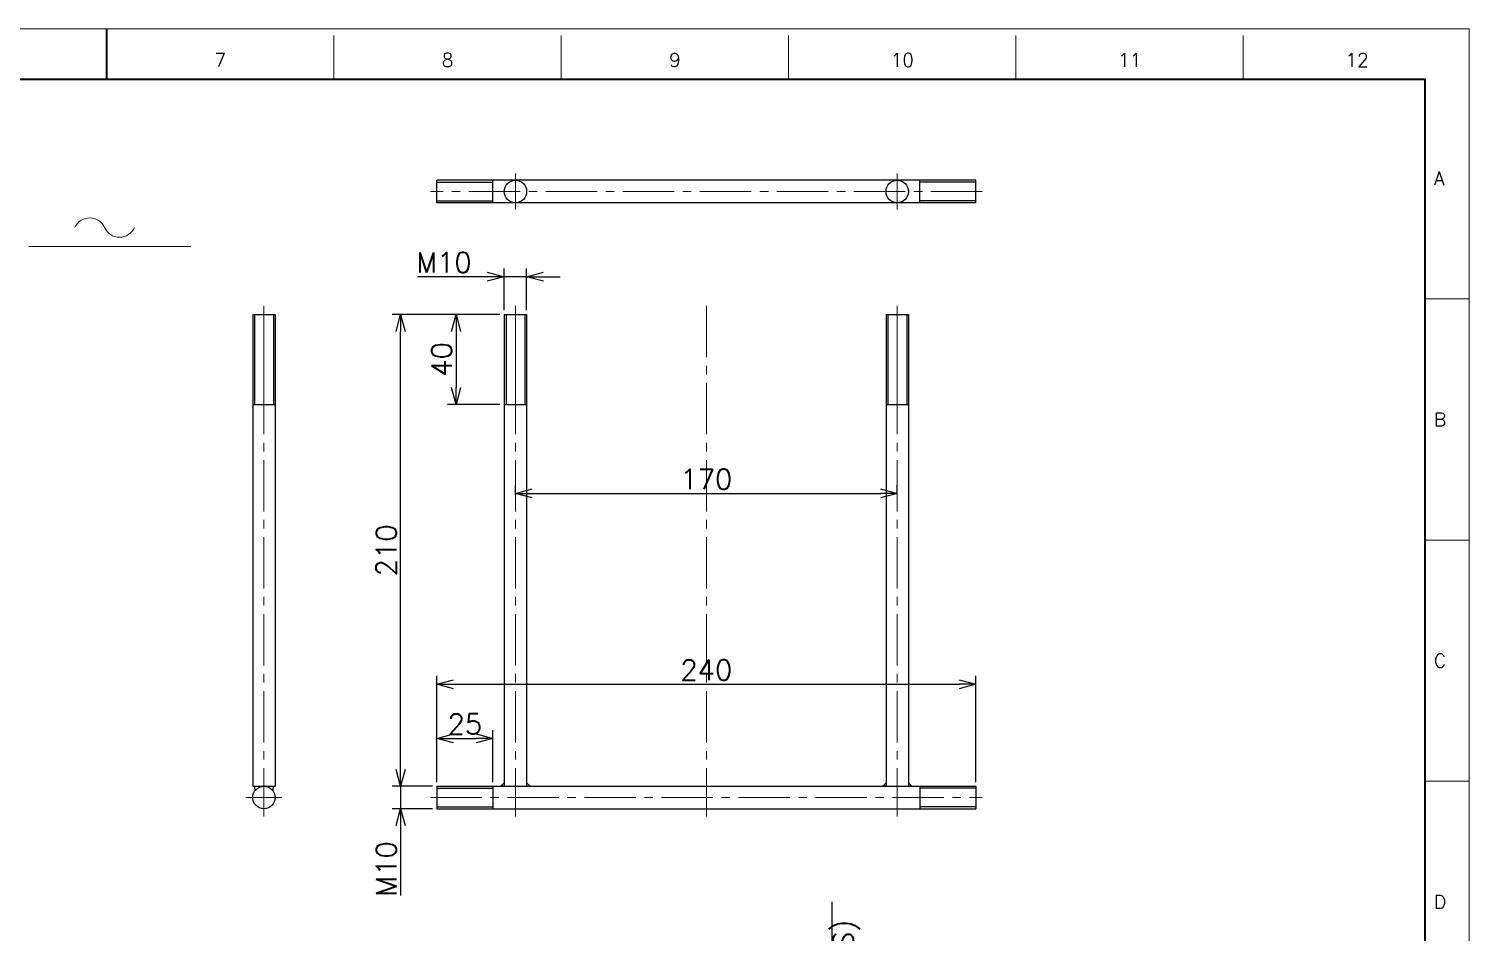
# Model space of a CAD drawing. Header units: millimetres. Extents: x 0 to 1252, y -17 to 882.
# Drawn here: x 611 to 1252, y 479 to 882 of the extents above; entities that cross this region are included whole.
import ezdxf
from ezdxf.enums import TextEntityAlignment as Align

# ---------------------------------------------------------------- set-up
doc = ezdxf.new("R2010")
doc.units = ezdxf.units.MM
doc.header["$LTSCALE"] = 1.2
doc.header["$PDMODE"] = 99
doc.header["$PDSIZE"] = 1
doc.linetypes.add('CENTER2', pattern=[28.575, 19.05, -3.175, 3.175, -3.175])
doc.linetypes.add('HIDDEN', pattern=[9.525, 6.35, -3.175])
for name, color, linetype, lineweight in [('04_HIDDEN', 2, 'HIDDEN', 13), ('05_CENTER', 4, 'CENTER2', 13), ('08_DIM', 3, 'Continuous', 13), ('90_FRAME', 5, 'Continuous', 35)]:
    doc.layers.add(name, color=color, linetype=linetype, lineweight=lineweight)
doc.layers.add('91_BLANK', color=5, linetype='Continuous', lineweight=0, plot=False)
doc.styles.add('KSS_TXT', font='txt.shx', dxfattribs={"bigfont": 'extfont2.shx'})
doc.dimstyles.new('KSS_DIM', dxfattribs={"dimscale": 3, "dimtxt": 3, "dimasz": 2.5, "dimexe": 1.25, "dimexo": 0.625, "dimtad": 1, "dimdsep": 46, "dimtxsty": 'KSS_TXT', "dimblk": 'OPEN30', "dimcen": 0, "dimazin": 2, "dimtfac": 0.75, "dimtmove": 0, "dimatfit": 3, "dimldrblk": 'OPEN30', "dimfxl": 1.25, "dimtolj": 1, "dimarcsym": 0})

# ---------------------------------------------------------------- blocks, each defined once
blk = doc.blocks.new('p1ba05')
for centre, start, end in [((-2.95, 0.29), 24.2276, 155.5758), ((0, 1.62), 204.2276, 335.5758)]:
    blk.add_arc(centre, 1.62, start, end)
blk = doc.blocks.new('_Open30')
at = {"color": 0, "linetype": 'ByBlock', "lineweight": -2}
for p, q in [((-1, 0.268), (0, 0)), ((0, 0), (-1, -0.268)), ((0, 0), (-1, 0))]:
    blk.add_line(p, q, dxfattribs=at)
blk = doc.blocks.new('*D142')
at = {"layer": '08_DIM', "color": 0, "lineweight": -2, "transparency": 16777216}
for p, q in [((776.76, 551.87), (776.76, 559.37)), ((791, 544.37), (773.01, 544.37)), ((776.76, 544.37), (776.76, 534.37)), ((791, 534.37), (773.01, 534.37)), ((776.76, 526.87), (776.76, 495.75))]:
    blk.add_line(p, q, dxfattribs=at)
at = {"layer": 'Defpoints', "color": 0, "transparency": 16777216}
for p in [(792.87, 544.37), (776.76, 534.37), (792.87, 534.37)]:
    blk.add_point(p, dxfattribs=at)
at = {"layer": '08_DIM', "color": 0, "lineweight": -2, "transparency": 16777216, "xscale": 7.5, "yscale": 7.5, "zscale": 7.5}
for p, rotation in [((776.76, 544.37), 270), ((776.76, 534.37), 90)]:
    blk.add_blockref('_Open30', p, dxfattribs=dict(at, rotation=rotation))
at = {"layer": '08_DIM', "color": 0, "transparency": 16777216, "insert": (770.39, 507.56), "char_height": 9, "attachment_point": 5, "rotation": 90, "style": 'KSS_TXT'}
blk.add_mtext('\\A1;M10', dxfattribs=at)
blk = doc.blocks.new('*D143')
at = {"layer": '08_DIM', "color": 0, "lineweight": -2, "transparency": 16777216}
for p, q in [((821, 754.37), (773.01, 754.37)), ((776.76, 551.87), (776.76, 746.87)), ((791, 544.37), (773.01, 544.37))]:
    blk.add_line(p, q, dxfattribs=at)
at = {"layer": 'Defpoints', "color": 0, "transparency": 16777216}
for p in [(776.76, 754.37), (822.87, 754.37), (792.87, 544.37)]:
    blk.add_point(p, dxfattribs=at)
at = {"layer": '08_DIM', "color": 0, "lineweight": -2, "transparency": 16777216, "xscale": 7.5, "yscale": 7.5, "zscale": 7.5}
for p, rotation in [((776.76, 754.37), 90), ((776.76, 544.37), 270)]:
    blk.add_blockref('_Open30', p, dxfattribs=dict(at, rotation=rotation))
at = {"layer": '08_DIM', "color": 0, "transparency": 16777216, "insert": (770.39, 649.37), "char_height": 9, "attachment_point": 5, "rotation": 90, "style": 'KSS_TXT'}
blk.add_mtext('\\A1;210', dxfattribs=at)
blk = doc.blocks.new('*D144')
at = {"layer": '08_DIM', "color": 0, "lineweight": -2, "transparency": 16777216}
for p, q in [((821, 754.37), (797.71, 754.37)), ((801.46, 746.87), (801.46, 721.87)), ((821, 714.37), (797.71, 714.37))]:
    blk.add_line(p, q, dxfattribs=at)
at = {"layer": 'Defpoints', "color": 0, "transparency": 16777216}
for p in [(822.87, 754.37), (801.46, 714.37), (822.87, 714.37)]:
    blk.add_point(p, dxfattribs=at)
at = {"layer": '08_DIM', "color": 0, "lineweight": -2, "transparency": 16777216, "xscale": 7.5, "yscale": 7.5, "zscale": 7.5}
for p, rotation in [((801.46, 754.37), 90), ((801.46, 714.37), 270)]:
    blk.add_blockref('_Open30', p, dxfattribs=dict(at, rotation=rotation))
at = {"layer": '08_DIM', "color": 0, "transparency": 16777216, "insert": (795.08, 734.37), "char_height": 9, "attachment_point": 5, "rotation": 90, "style": 'KSS_TXT'}
blk.add_mtext('\\A1;40', dxfattribs=at)
blk = doc.blocks.new('*D145')
at = {"layer": '08_DIM', "color": 0, "lineweight": -2, "transparency": 16777216}
for p, q in [((815.37, 771.16), (784.25, 771.16)), ((822.87, 756.25), (822.87, 774.91)), ((832.87, 771.16), (822.87, 771.16)), ((832.87, 756.25), (832.87, 774.91)), ((840.37, 771.16), (847.87, 771.16))]:
    blk.add_line(p, q, dxfattribs=at)
at = {"layer": 'Defpoints', "color": 0, "transparency": 16777216}
for p in [(822.87, 771.16), (822.87, 754.37), (832.87, 754.37)]:
    blk.add_point(p, dxfattribs=at)
at = {"layer": '08_DIM', "color": 0, "lineweight": -2, "transparency": 16777216, "xscale": 7.5, "yscale": 7.5, "zscale": 7.5}
blk.add_blockref('_Open30', (822.87, 771.16), dxfattribs=at)
at = {"layer": '08_DIM', "color": 0, "lineweight": -2, "transparency": 16777216, "xscale": 7.5, "yscale": 7.5, "zscale": 7.5, "rotation": 180}
blk.add_blockref('_Open30', (832.87, 771.16), dxfattribs=at)
at = {"layer": '08_DIM', "color": 0, "transparency": 16777216, "insert": (796.06, 777.53), "char_height": 9, "attachment_point": 5, "style": 'KSS_TXT'}
blk.add_mtext('\\A1;M10', dxfattribs=at)
blk = doc.blocks.new('*D146')
at = {"layer": '08_DIM', "color": 0, "lineweight": -2, "transparency": 16777216}
for p, q in [((827.87, 674.2), (827.87, 678.45)), ((835.37, 674.7), (990.37, 674.7)), ((997.87, 674.2), (997.87, 678.45))]:
    blk.add_line(p, q, dxfattribs=at)
at = {"layer": 'Defpoints', "color": 0, "transparency": 16777216}
for p in [(997.87, 674.7), (827.87, 672.32), (997.87, 672.32)]:
    blk.add_point(p, dxfattribs=at)
at = {"layer": '08_DIM', "color": 0, "lineweight": -2, "transparency": 16777216, "xscale": 7.5, "yscale": 7.5, "zscale": 7.5, "rotation": 180}
blk.add_blockref('_Open30', (827.87, 674.7), dxfattribs=at)
at = {"layer": '08_DIM', "color": 0, "lineweight": -2, "transparency": 16777216, "xscale": 7.5, "yscale": 7.5, "zscale": 7.5}
blk.add_blockref('_Open30', (997.87, 674.7), dxfattribs=at)
at = {"layer": '08_DIM', "color": 0, "transparency": 16777216, "insert": (912.87, 681.07), "char_height": 9, "attachment_point": 5, "style": 'KSS_TXT'}
blk.add_mtext('\\A1;170', dxfattribs=at)
blk = doc.blocks.new('*D147')
at = {"layer": '08_DIM', "color": 0, "lineweight": -2, "transparency": 16777216}
for p, q in [((792.87, 546.25), (792.87, 569.4)), ((800.37, 565.65), (810.37, 565.65)), ((817.87, 546.25), (817.87, 569.4))]:
    blk.add_line(p, q, dxfattribs=at)
at = {"layer": 'Defpoints', "color": 0, "transparency": 16777216}
for p in [(817.87, 565.65), (792.87, 544.37), (817.87, 544.37)]:
    blk.add_point(p, dxfattribs=at)
at = {"layer": '08_DIM', "color": 0, "lineweight": -2, "transparency": 16777216, "xscale": 7.5, "yscale": 7.5, "zscale": 7.5, "rotation": 180}
blk.add_blockref('_Open30', (792.87, 565.65), dxfattribs=at)
at = {"layer": '08_DIM', "color": 0, "lineweight": -2, "transparency": 16777216, "xscale": 7.5, "yscale": 7.5, "zscale": 7.5}
blk.add_blockref('_Open30', (817.87, 565.65), dxfattribs=at)
at = {"layer": '08_DIM', "color": 0, "transparency": 16777216, "insert": (805.37, 572.03), "char_height": 9, "attachment_point": 5, "style": 'KSS_TXT'}
blk.add_mtext('\\A1;25', dxfattribs=at)
blk = doc.blocks.new('*D148')
at = {"layer": '08_DIM', "color": 0, "lineweight": -2, "transparency": 16777216}
for p, q in [((792.87, 546.25), (792.87, 593.49)), ((1032.87, 546.25), (1032.87, 593.49)), ((800.37, 589.74), (1025.37, 589.74))]:
    blk.add_line(p, q, dxfattribs=at)
at = {"layer": 'Defpoints', "color": 0, "transparency": 16777216}
for p in [(1032.87, 589.74), (792.87, 544.37), (1032.87, 544.37)]:
    blk.add_point(p, dxfattribs=at)
at = {"layer": '08_DIM', "color": 0, "lineweight": -2, "transparency": 16777216, "xscale": 7.5, "yscale": 7.5, "zscale": 7.5, "rotation": 180}
blk.add_blockref('_Open30', (792.87, 589.74), dxfattribs=at)
at = {"layer": '08_DIM', "color": 0, "lineweight": -2, "transparency": 16777216, "xscale": 7.5, "yscale": 7.5, "zscale": 7.5}
blk.add_blockref('_Open30', (1032.87, 589.74), dxfattribs=at)
at = {"layer": '08_DIM', "color": 0, "transparency": 16777216, "insert": (912.87, 596.12), "char_height": 9, "attachment_point": 5, "style": 'KSS_TXT'}
blk.add_mtext('\\A1;240', dxfattribs=at)
blk = doc.blocks.new('*D196')
at = {"layer": '08_DIM', "color": 0, "lineweight": -2, "transparency": 16777216}
for p, q in [((968.82, 384.84), (968.82, 492.84)), ((966.6, 384.84), (972.57, 384.84)), ((968.82, 370.64), (968.82, 377.34)), ((966.6, 363.14), (972.57, 363.14))]:
    blk.add_line(p, q, dxfattribs=at)
at = {"layer": 'Defpoints', "color": 0, "transparency": 16777216}
for p in [(964.73, 384.84), (968.82, 384.84), (964.73, 363.14)]:
    blk.add_point(p, dxfattribs=at)
at = {"layer": '08_DIM', "color": 0, "lineweight": -2, "transparency": 16777216, "xscale": 7.5, "yscale": 7.5, "zscale": 7.5}
for p, rotation in [((968.82, 384.84), 90), ((968.82, 363.14), 270)]:
    blk.add_blockref('_Open30', p, dxfattribs=dict(at, rotation=rotation))
at = {"layer": '08_DIM', "color": 0, "transparency": 16777216, "char_height": 9, "attachment_point": 5, "rotation": 90, "style": 'KSS_TXT'}
for s, insert in [('\\A1;(32AxSch20S)', (975.19, 442.59)), ('\\A1;\\A1;%%c21.7', (962.44, 442.59))]:
    blk.add_mtext(s, dxfattribs=dict(at, insert=insert))

msp = doc.modelspace()

# ---------------------------------------------------------------- linework, layer by layer
at = {"color": 0}
for p, q in [((1032.8749, 814.1476), (792.8749, 814.1476)), ((792.8749, 804.1476), (792.8749, 814.1476)), ((792.8749, 813.3356), (817.8749, 813.3356)), ((817.8749, 804.1476), (817.8749, 814.1476)), ((1007.8749, 804.1476), (1007.8749, 814.1476)), ((1032.8749, 813.3356), (1007.8749, 813.3356)), ((1032.8749, 804.1476), (1032.8749, 814.1476)), ((792.8749, 804.9596), (817.8749, 804.9596)), ((1032.8749, 804.1476), (792.8749, 804.1476)), ((1032.8749, 804.9596), (1007.8749, 804.9596)), ((710.932, 754.374), (710.932, 610.4293)), ((710.932, 754.374), (720.932, 754.374)), ((711.744, 754.374), (711.744, 714.374)), ((720.12, 754.374), (720.12, 714.374)), ((720.932, 754.374), (720.932, 585.7295)), ((822.8749, 754.3745), (822.8749, 610.4298)), ((822.8749, 754.3745), (832.8749, 754.3745)), ((823.6869, 754.3745), (823.6869, 714.3745)), ((832.0629, 754.3745), (832.0629, 714.3745)), ((832.8749, 754.3745), (832.8749, 585.73)), ((992.8749, 754.3745), (992.8749, 610.4298)), ((992.8749, 754.3745), (1002.8749, 754.3745)), ((993.6869, 754.3745), (993.6869, 714.3745)), ((1002.0629, 754.3745), (1002.0629, 714.3745)), ((1002.8749, 754.3745), (1002.8749, 585.73)), ((710.932, 714.374), (720.932, 714.374)), ((822.8749, 714.3745), (832.8749, 714.3745)), ((992.8749, 714.3745), (1002.8749, 714.3745)), ((710.932, 610.4293), (710.932, 544.374)), ((822.8749, 610.4298), (822.8749, 544.3745)), ((992.8749, 610.4298), (992.8749, 544.3745)), ((720.932, 585.7295), (720.932, 544.374)), ((832.8749, 585.73), (832.8749, 544.3745)), ((1002.8749, 585.73), (1002.8749, 544.3745)), ((710.932, 544.374), (720.932, 544.374)), ((792.8745, 544.3748), (1032.8745, 544.3748)), ((792.8745, 544.3748), (792.8745, 534.3748)), ((792.8745, 543.5628), (817.8745, 543.5628)), ((817.8745, 544.3748), (817.8745, 534.3748)), ((1007.8745, 544.3748), (1007.8745, 534.3748)), ((1032.8745, 543.5628), (1007.8745, 543.5628)), ((1032.8745, 544.3748), (1032.8745, 534.3748)), ((792.8745, 535.1868), (817.8745, 535.1868)), ((792.8745, 534.3748), (1032.8745, 534.3748)), ((1032.8745, 535.1868), (1007.8745, 535.1868))]:
    msp.add_line(p, q, dxfattribs=at)
at = {"color": 3}
for points in [[(822.8749, 544.3745), (821.3749, 544.3745), (822.8749, 545.8745), (822.8749, 545.8745)], [(832.8749, 544.3745), (834.3749, 544.3745), (832.8749, 545.8745), (832.8749, 545.8745)], [(992.8742, 544.3745), (991.3742, 544.3745), (992.8742, 545.8745), (992.8742, 545.8745)], [(1002.8742, 544.3745), (1004.3742, 544.3745), (1002.8742, 545.8745), (1002.8742, 545.8745)]]:
    msp.add_lwpolyline(points, close=True, dxfattribs=at)
at = {"color": 0}
for centre in [(827.8749, 809.1476), (997.8749, 809.1476), (715.932, 539.3743)]:
    msp.add_circle(centre, 5, dxfattribs=at)
at = {"color": 3}
for start, end in [(179.9914295, 205.2366217), (334.7633783, 0.0085705)]:
    msp.add_arc((715.932, 544.374), 4.2639, start, end, dxfattribs=at)
at = {"layer": '04_HIDDEN'}
for p, q in [((822.8749, 544.3745), (832.8749, 544.3745)), ((992.8749, 544.3745), (1002.8749, 544.3745))]:
    msp.add_line(p, q, dxfattribs=at)
at = {"layer": '05_CENTER'}
for p, q in [((827.8749, 801.1476), (827.8749, 817.1476)), ((997.8749, 801.1476), (997.8749, 817.1476)), ((1035.7262, 809.1476), (790.0235, 809.1476)), ((715.932, 758.1767), (715.932, 530.887)), ((827.8749, 758.1772), (827.8749, 530.8875)), ((912.8745, 758.1772), (912.8745, 530.8875)), ((997.8749, 758.1772), (997.8749, 530.8875)), ((715.9317, 736.0162), (715.9317, 712.6883)), ((827.8745, 736.0167), (827.8745, 712.6888)), ((997.8745, 736.0167), (997.8745, 712.6888)), ((707.932, 539.3743), (723.932, 539.3743)), ((790.0232, 539.3748), (1035.7259, 539.3748))]:
    msp.add_line(p, q, dxfattribs=at)
at = {"layer": '08_DIM'}
msp.add_line((611.2527, 784.6751), (683.3851, 784.6751), dxfattribs=at)
at = {"layer": '90_FRAME'}
msp.add_line((645.8162, 881.5496), (645.8162, 858.9227), dxfattribs=at)
at = {"layer": '90_FRAME', "color": 4, "lineweight": 13}
for p, q in [((747.0396, 858.9227), (747.0396, 878.525)), ((848.263, 858.9227), (848.263, 878.525)), ((949.4864, 858.9227), (949.4864, 878.525)), ((1050.7098, 858.9227), (1050.7098, 878.525)), ((1151.9332, 858.9227), (1151.9332, 878.525)), ((1252.4882, 761.326), (1232.8858, 761.326)), ((1252.4882, 653.9569), (1232.8858, 653.9569)), ((1252.4882, 546.5878), (1232.8858, 546.5878))]:
    msp.add_line(p, q, dxfattribs=at)
at = {"layer": '90_FRAME'}
msp.add_lwpolyline([(58.7467, 19.5147), (1232.8858, 19.5147), (1232.8858, 858.9227), (58.7467, 858.9227)], close=True, dxfattribs=at)
at = {"layer": '91_BLANK'}
msp.add_lwpolyline([(0, 0), (1252.4882, 0), (1252.4882, 881.5496), (0, 881.5496)], close=True, dxfattribs=at)

# ---------------------------------------------------------------- block references
at = {"layer": '08_DIM', "xscale": 4.5, "yscale": 4.5, "zscale": 4.5}
msp.add_blockref('p1ba05', (651.626, 788.7779), dxfattribs=at)

# ---------------------------------------------------------------- texts
at = {"layer": '90_FRAME', "color": 0, "lineweight": 13, "style": 'KSS_TXT'}
for s, p in [('7', (696.4279, 862.827)), ('8', (797.6513, 862.827)), ('9', (898.8747, 862.827)), ('10', (1000.0981, 862.827)), ('11', (1101.3215, 862.827)), ('12', (1202.5449, 862.827))]:
    msp.add_text(s, height=6.0492, dxfattribs=at).set_placement(p, align=Align.BOTTOM_CENTER)
for s, p in [('A', (1236.7827, 815.0105)), ('B', (1236.7827, 707.6414)), ('C', (1236.7827, 600.2723)), ('D', (1236.7827, 492.9032))]:
    msp.add_text(s, height=6.0492, dxfattribs=at).set_placement(p, align=Align.MIDDLE_LEFT)

# ---------------------------------------------------------------- dimensions: what is measured, and where the dimension line sits
at = {"layer": '08_DIM'}
dim = msp.add_linear_dim(base=(822.8749, 771.1577), p1=(832.8749, 754.3745), p2=(822.8749, 754.3745), text='M<>', dimstyle='KSS_DIM', dxfattribs=at)
dim.commit()
dim.dimension.update_dxf_attribs({"geometry": '*D145', "text_midpoint": (796.0624, 777.5327)})
for base, p1, p2, picture, middle in [((776.7612, 754.3745), (792.8745, 544.3748), (822.8749, 754.3745), '*D143', (770.3862, 649.3746)), ((801.4588, 714.3745), (822.8749, 754.3745), (822.8749, 714.3745), '*D144', (795.0838, 734.3745))]:
    dim = msp.add_linear_dim(base=base, p1=p1, p2=p2, angle=90, dimstyle='KSS_DIM', dxfattribs=at)
    dim.commit()
    dim.dimension.update_dxf_attribs({"geometry": picture, "text_midpoint": middle})
for base, p1, p2, picture, middle in [((997.8749, 674.6972), (827.8749, 672.3221), (997.8749, 672.3221), '*D146', (912.8749, 681.0722)), ((1032.8745, 589.7419), (792.8745, 544.3748), (1032.8745, 544.3748), '*D148', (912.8745, 596.1169)), ((817.8745, 565.647), (792.8745, 544.3748), (817.8745, 544.3748), '*D147', (805.3745, 572.0283))]:
    dim = msp.add_linear_dim(base=base, p1=p1, p2=p2, dimstyle='KSS_DIM', dxfattribs=at)
    dim.commit()
    dim.dimension.update_dxf_attribs({"geometry": picture, "text_midpoint": middle})
dim = msp.add_linear_dim(base=(776.7612, 534.3748), p1=(792.8745, 544.3748), p2=(792.8745, 534.3748), angle=90, text='M<>', dimstyle='KSS_DIM', dxfattribs=at)
dim.commit()
dim.dimension.update_dxf_attribs({"geometry": '*D142', "text_midpoint": (770.3862, 507.5623)})
dim = msp.add_linear_dim(base=(968.8167, 384.8449), p1=(964.7279, 363.1449), p2=(964.7279, 384.8449), angle=270, text='\\A1;%%c<>', dimstyle='KSS_DIM', override={"dimpost": '\\X(32AxSch20S)', "dimtxsty": 'KSS_TXT', "dimtfill": 0, "dimtfillclr": 0}, dxfattribs=at)
dim.commit()
dim.dimension.update_dxf_attribs({"geometry": '*D196', "text_midpoint": (962.4417, 442.5949)})

doc.saveas('drawing.dxf')
